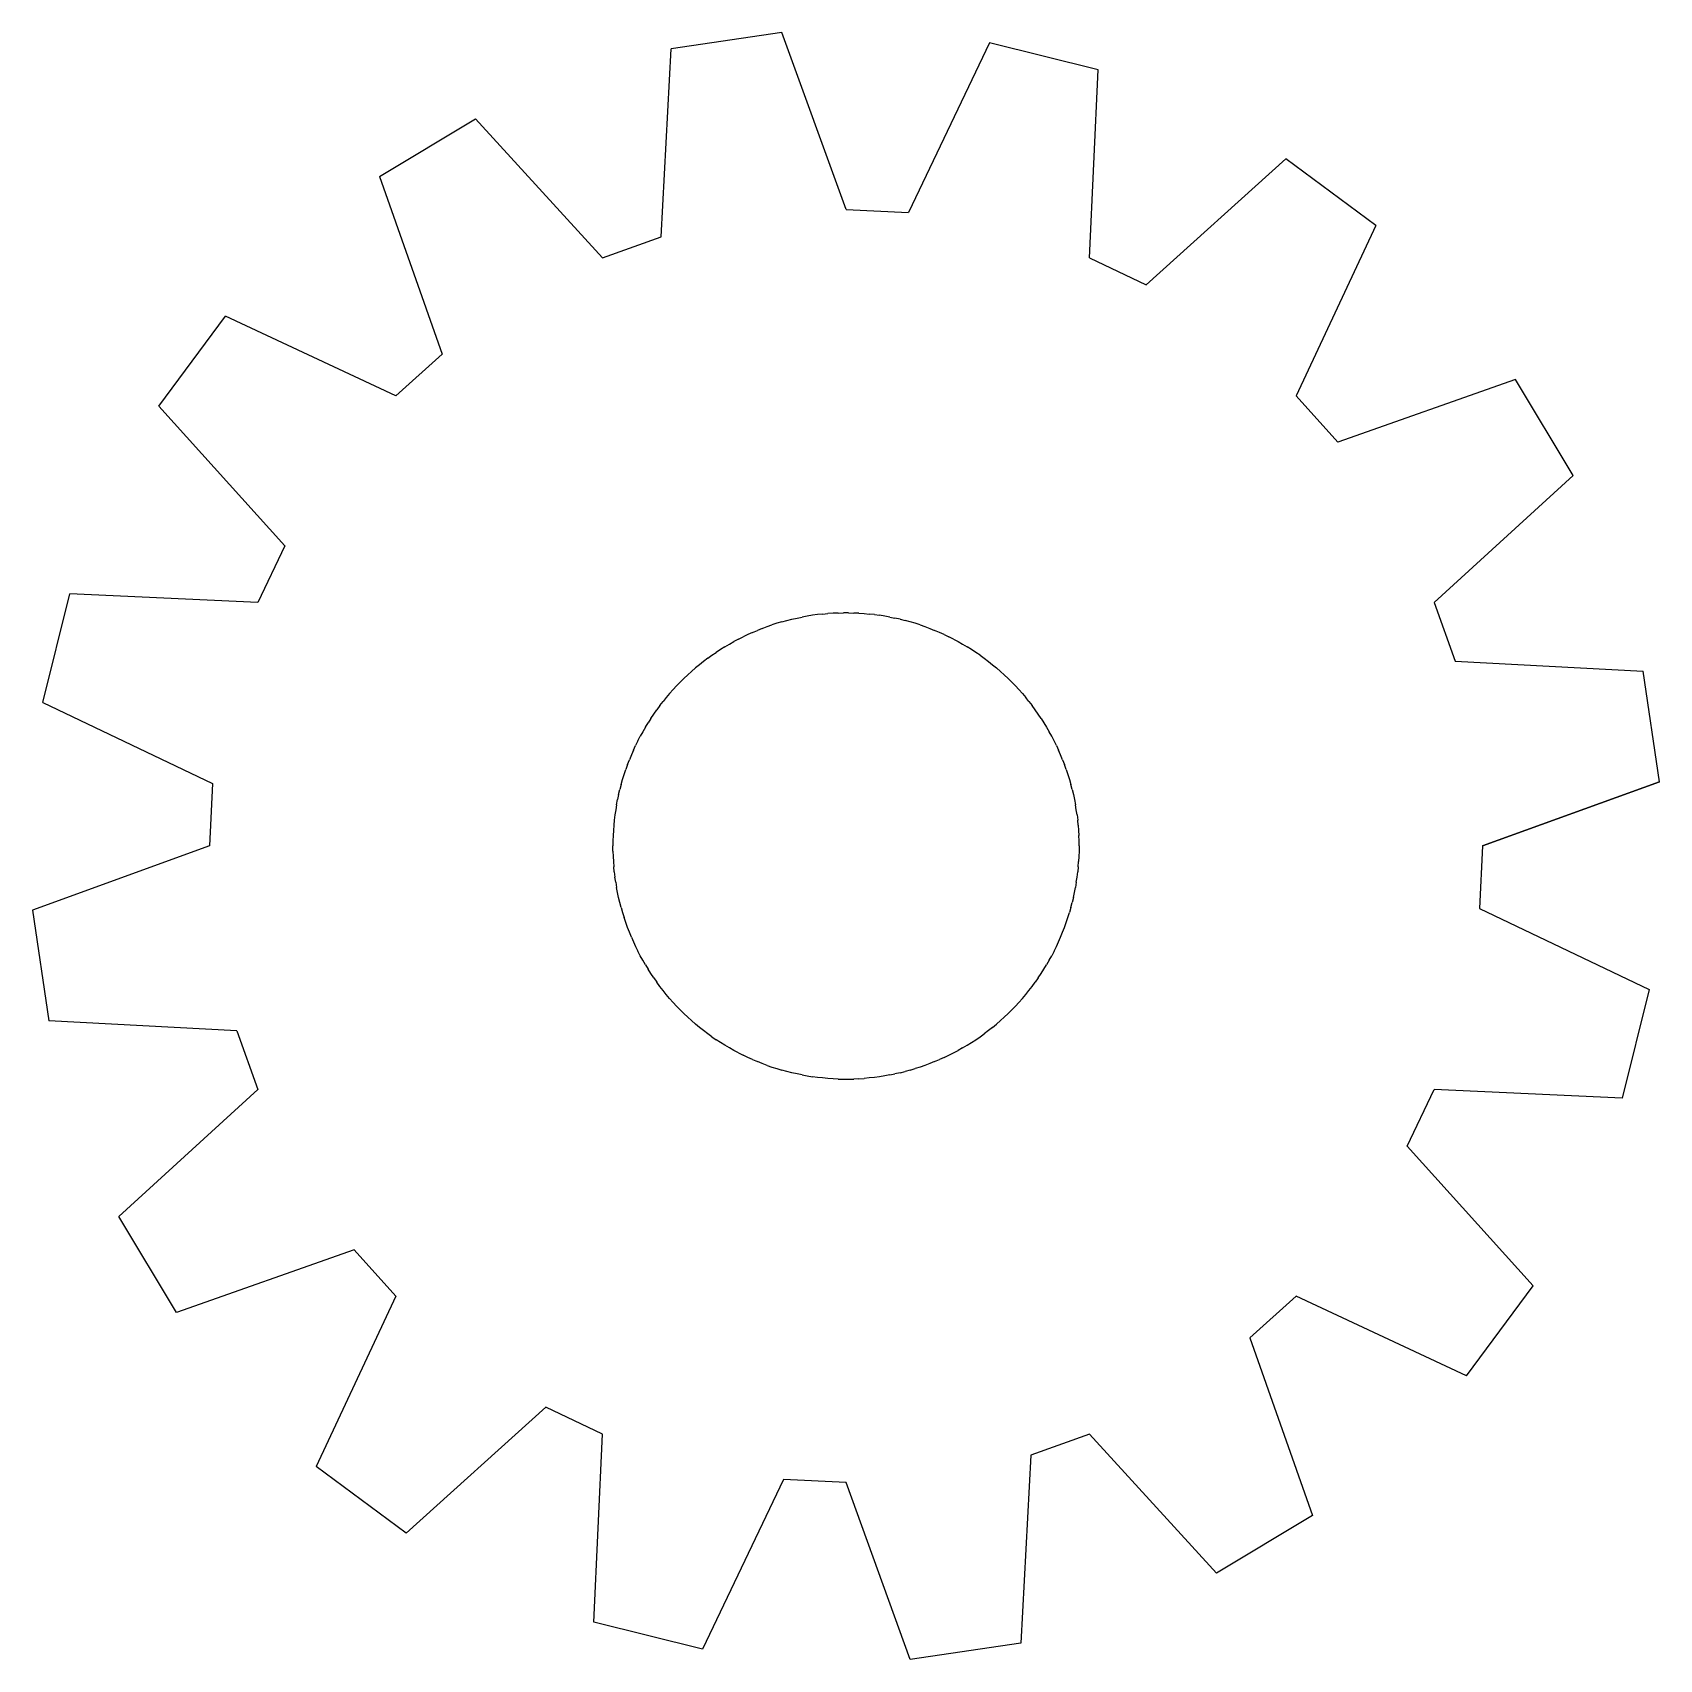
# Model space of a CAD drawing. Header units: millimetres. Extents: x 10 to 65.8, y 10 to 65.8.
import ezdxf

# ---------------------------------------------------------------- set-up
doc = ezdxf.new("R2010")
doc.units = ezdxf.units.MM
doc.layers.add('CUT', color=7, linetype='Continuous')

msp = doc.modelspace()

# ---------------------------------------------------------------- linework, layer by layer
at = {"layer": 'CUT'}
for p, q in [((35.717, 65.827), (31.913, 65.263)), ((37.914, 59.754), (35.717, 65.827)), ((42.836, 65.478), (40.054, 59.649)), ((46.566, 64.543), (42.836, 65.478)), ((31.574, 58.813), (31.913, 65.263)), ((46.271, 58.091), (46.566, 64.543)), ((21.904, 60.885), (25.202, 62.862)), ((25.202, 62.862), (29.556, 58.091)), ((48.209, 57.175), (53.01, 61.496)), ((56.098, 59.205), (53.01, 61.496)), ((21.904, 60.885), (24.059, 54.796)), ((37.914, 59.754), (40.054, 59.649)), ((56.098, 59.205), (53.357, 53.357)), ((29.556, 58.091), (31.574, 58.813)), ((46.271, 58.091), (48.209, 57.175)), ((14.332, 53.01), (16.622, 56.098)), ((22.47, 53.357), (16.622, 56.098)), ((24.059, 54.796), (22.47, 53.357)), ((60.885, 53.924), (54.796, 51.769)), ((62.862, 50.625), (60.885, 53.924)), ((54.796, 51.769), (53.357, 53.357)), ((18.653, 48.209), (14.332, 53.01)), ((62.862, 50.625), (58.091, 46.271)), ((18.653, 48.209), (17.736, 46.271)), ((10.35, 42.836), (11.284, 46.566)), ((17.736, 46.271), (11.284, 46.566)), ((36.583, 45.802), (36.408, 45.771)), ((36.759, 45.83), (36.583, 45.802)), ((36.936, 45.854), (36.759, 45.83)), ((37.113, 45.874), (36.936, 45.854)), ((37.113, 45.874), (37.29, 45.889)), ((37.468, 45.901), (37.29, 45.889)), ((37.646, 45.909), (37.468, 45.901)), ((37.646, 45.909), (37.825, 45.913)), ((38.003, 45.913), (37.825, 45.913)), ((38.003, 45.913), (38.181, 45.909)), ((38.359, 45.901), (38.181, 45.909)), ((38.359, 45.901), (38.537, 45.889)), ((38.537, 45.889), (38.714, 45.874)), ((38.892, 45.854), (38.714, 45.874)), ((38.892, 45.854), (39.068, 45.83)), ((39.244, 45.802), (39.068, 45.83)), ((39.42, 45.771), (39.244, 45.802)), ((58.091, 46.271), (58.813, 44.254)), ((34.709, 45.244), (34.546, 45.17)), ((34.709, 45.244), (34.873, 45.313)), ((35.038, 45.379), (34.873, 45.313)), ((35.038, 45.379), (35.205, 45.441)), ((35.205, 45.441), (35.374, 45.5)), ((35.543, 45.555), (35.374, 45.5)), ((35.714, 45.605), (35.543, 45.555)), ((35.714, 45.605), (35.886, 45.653)), ((35.886, 45.653), (36.059, 45.696)), ((36.059, 45.696), (36.233, 45.735)), ((36.233, 45.735), (36.408, 45.771)), ((39.42, 45.771), (39.594, 45.735)), ((39.768, 45.696), (39.594, 45.735)), ((39.768, 45.696), (39.941, 45.653)), ((40.113, 45.605), (39.941, 45.653)), ((40.284, 45.555), (40.113, 45.605)), ((40.454, 45.5), (40.284, 45.555)), ((40.454, 45.5), (40.622, 45.441)), ((40.622, 45.441), (40.789, 45.379)), ((40.789, 45.379), (40.955, 45.313)), ((41.119, 45.244), (40.955, 45.313)), ((41.281, 45.17), (41.119, 45.244)), ((33.76, 44.751), (33.609, 44.657)), ((33.76, 44.751), (33.914, 44.842)), ((33.914, 44.842), (34.069, 44.929)), ((34.226, 45.013), (34.069, 44.929)), ((34.226, 45.013), (34.385, 45.094)), ((34.546, 45.17), (34.385, 45.094)), ((41.281, 45.17), (41.442, 45.094)), ((41.601, 45.013), (41.442, 45.094)), ((41.601, 45.013), (41.758, 44.929)), ((41.758, 44.929), (41.914, 44.842)), ((41.914, 44.842), (42.067, 44.751)), ((42.218, 44.657), (42.067, 44.751)), ((32.886, 44.136), (32.749, 44.023)), ((33.026, 44.247), (32.886, 44.136)), ((33.168, 44.354), (33.026, 44.247)), ((33.168, 44.354), (33.313, 44.458)), ((33.313, 44.458), (33.46, 44.559)), ((33.609, 44.657), (33.46, 44.559)), ((42.368, 44.559), (42.218, 44.657)), ((42.514, 44.458), (42.368, 44.559)), ((42.514, 44.458), (42.659, 44.354)), ((42.659, 44.354), (42.801, 44.247)), ((42.801, 44.247), (42.941, 44.136)), ((42.941, 44.136), (43.079, 44.023)), ((58.813, 44.254), (65.263, 43.914)), ((32.352, 43.664), (32.225, 43.539)), ((32.482, 43.787), (32.352, 43.664)), ((32.614, 43.906), (32.482, 43.787)), ((32.614, 43.906), (32.749, 44.023)), ((43.214, 43.906), (43.079, 44.023)), ((43.346, 43.787), (43.214, 43.906)), ((43.346, 43.787), (43.475, 43.664)), ((43.475, 43.664), (43.602, 43.539)), ((65.827, 40.111), (65.263, 43.914)), ((31.747, 43.01), (31.635, 42.872)), ((31.862, 43.146), (31.747, 43.01)), ((31.98, 43.28), (31.862, 43.146)), ((31.98, 43.28), (32.101, 43.411)), ((32.101, 43.411), (32.225, 43.539)), ((43.726, 43.411), (43.602, 43.539)), ((43.726, 43.411), (43.847, 43.28)), ((43.847, 43.28), (43.965, 43.146)), ((43.965, 43.146), (44.08, 43.01)), ((44.192, 42.872), (44.08, 43.01)), ((10.35, 42.836), (16.179, 40.054)), ((31.219, 42.293), (31.318, 42.441)), ((31.318, 42.441), (31.421, 42.587)), ((31.526, 42.731), (31.421, 42.587)), ((31.526, 42.731), (31.635, 42.872)), ((44.192, 42.872), (44.301, 42.731)), ((44.407, 42.587), (44.301, 42.731)), ((44.509, 42.441), (44.407, 42.587)), ((44.608, 42.293), (44.509, 42.441)), ((31.03, 41.991), (30.941, 41.836)), ((31.03, 41.991), (31.123, 42.143)), ((31.219, 42.293), (31.123, 42.143)), ((44.608, 42.293), (44.704, 42.143)), ((44.704, 42.143), (44.797, 41.991)), ((44.797, 41.991), (44.886, 41.836)), ((30.62, 41.2), (30.695, 41.362)), ((30.774, 41.522), (30.695, 41.362)), ((30.774, 41.522), (30.856, 41.68)), ((30.941, 41.836), (30.856, 41.68)), ((44.972, 41.68), (44.886, 41.836)), ((45.054, 41.522), (44.972, 41.68)), ((45.132, 41.362), (45.054, 41.522)), ((45.132, 41.362), (45.207, 41.2)), ((30.417, 40.706), (30.481, 40.872)), ((30.548, 41.037), (30.481, 40.872)), ((30.62, 41.2), (30.548, 41.037)), ((45.279, 41.037), (45.207, 41.2)), ((45.347, 40.872), (45.279, 41.037)), ((45.347, 40.872), (45.411, 40.706)), ((30.198, 40.027), (30.247, 40.199)), ((30.247, 40.199), (30.3, 40.369)), ((30.3, 40.369), (30.356, 40.538)), ((30.417, 40.706), (30.356, 40.538)), ((45.471, 40.538), (45.411, 40.706)), ((45.471, 40.538), (45.528, 40.369)), ((45.528, 40.369), (45.58, 40.199)), ((45.58, 40.199), (45.629, 40.027)), ((16.179, 40.054), (16.074, 37.914)), ((30.111, 39.681), (30.074, 39.507)), ((30.111, 39.681), (30.153, 39.855)), ((30.198, 40.027), (30.153, 39.855)), ((45.675, 39.855), (45.629, 40.027)), ((45.675, 39.855), (45.716, 39.681)), ((45.716, 39.681), (45.753, 39.507)), ((59.754, 37.914), (65.827, 40.111)), ((59.754, 37.914), (65.827, 40.111)), ((65.827, 40.111), (59.754, 37.914)), ((30.011, 39.156), (29.985, 38.98)), ((30.04, 39.332), (30.011, 39.156)), ((30.04, 39.332), (30.074, 39.507)), ((45.753, 39.507), (45.787, 39.332)), ((45.817, 39.156), (45.787, 39.332)), ((45.842, 38.98), (45.817, 39.156)), ((29.945, 38.626), (29.932, 38.448)), ((29.963, 38.803), (29.945, 38.626)), ((29.985, 38.98), (29.963, 38.803)), ((45.842, 38.98), (45.864, 38.803)), ((45.882, 38.626), (45.864, 38.803)), ((45.882, 38.626), (45.896, 38.448)), ((29.916, 38.092), (29.914, 37.914)), ((29.922, 38.27), (29.916, 38.092)), ((29.932, 38.448), (29.922, 38.27)), ((45.896, 38.448), (45.906, 38.27)), ((45.912, 38.092), (45.906, 38.27)), ((45.914, 37.914), (45.912, 38.092)), ((16.074, 37.914), (10, 35.717)), ((29.916, 37.735), (29.914, 37.914)), ((29.916, 37.735), (29.922, 37.557)), ((29.922, 37.557), (29.932, 37.379)), ((45.906, 37.557), (45.896, 37.379)), ((45.912, 37.735), (45.906, 37.557)), ((45.914, 37.914), (45.912, 37.735)), ((59.754, 37.914), (59.649, 35.773)), ((59.754, 37.914), (59.754, 37.914)), ((29.932, 37.379), (29.945, 37.202)), ((29.963, 37.024), (29.945, 37.202)), ((29.963, 37.024), (29.985, 36.847)), ((30.011, 36.671), (29.985, 36.847)), ((45.817, 36.671), (45.842, 36.847)), ((45.842, 36.847), (45.864, 37.024)), ((45.882, 37.202), (45.864, 37.024)), ((45.882, 37.202), (45.896, 37.379)), ((30.011, 36.671), (30.04, 36.495)), ((30.074, 36.32), (30.04, 36.495)), ((30.111, 36.146), (30.074, 36.32)), ((45.716, 36.146), (45.753, 36.32)), ((45.753, 36.32), (45.787, 36.495)), ((45.817, 36.671), (45.787, 36.495)), ((30.153, 35.973), (30.111, 36.146)), ((30.198, 35.8), (30.153, 35.973)), ((30.198, 35.8), (30.247, 35.629)), ((45.629, 35.8), (45.58, 35.629)), ((45.629, 35.8), (45.675, 35.973)), ((45.716, 36.146), (45.675, 35.973)), ((59.649, 35.773), (65.478, 32.991)), ((10, 35.717), (10.564, 31.913)), ((30.247, 35.629), (30.3, 35.459)), ((30.356, 35.289), (30.3, 35.459)), ((30.417, 35.122), (30.356, 35.289)), ((45.411, 35.122), (45.471, 35.289)), ((45.471, 35.289), (45.528, 35.459)), ((45.528, 35.459), (45.58, 35.629)), ((30.481, 34.955), (30.417, 35.122)), ((30.548, 34.791), (30.481, 34.955)), ((30.548, 34.791), (30.62, 34.627)), ((30.62, 34.627), (30.695, 34.466)), ((45.132, 34.466), (45.207, 34.627)), ((45.207, 34.627), (45.279, 34.791)), ((45.279, 34.791), (45.347, 34.955)), ((45.347, 34.955), (45.411, 35.122)), ((30.695, 34.466), (30.774, 34.306)), ((30.856, 34.147), (30.774, 34.306)), ((30.941, 33.991), (30.856, 34.147)), ((44.886, 33.991), (44.972, 34.147)), ((45.054, 34.306), (44.972, 34.147)), ((45.054, 34.306), (45.132, 34.466)), ((31.03, 33.837), (30.941, 33.991)), ((31.03, 33.837), (31.123, 33.684)), ((31.219, 33.534), (31.123, 33.684)), ((31.318, 33.386), (31.219, 33.534)), ((44.509, 33.386), (44.608, 33.534)), ((44.608, 33.534), (44.704, 33.684)), ((44.704, 33.684), (44.797, 33.837)), ((44.886, 33.991), (44.797, 33.837)), ((31.318, 33.386), (31.421, 33.24)), ((31.526, 33.097), (31.421, 33.24)), ((31.635, 32.956), (31.526, 33.097)), ((31.747, 32.817), (31.635, 32.956)), ((44.08, 32.817), (44.192, 32.956)), ((44.192, 32.956), (44.301, 33.097)), ((44.301, 33.097), (44.407, 33.24)), ((44.509, 33.386), (44.407, 33.24)), ((65.478, 32.991), (64.543, 29.261)), ((31.862, 32.681), (31.747, 32.817)), ((31.862, 32.681), (31.98, 32.547)), ((32.101, 32.417), (31.98, 32.547)), ((32.101, 32.417), (32.225, 32.288)), ((43.726, 32.417), (43.602, 32.288)), ((43.726, 32.417), (43.847, 32.547)), ((43.847, 32.547), (43.965, 32.681)), ((43.965, 32.681), (44.08, 32.817)), ((17.014, 31.574), (10.564, 31.913)), ((32.352, 32.163), (32.225, 32.288)), ((32.352, 32.163), (32.482, 32.041)), ((32.614, 31.921), (32.482, 32.041)), ((32.749, 31.804), (32.614, 31.921)), ((43.079, 31.804), (43.214, 31.921)), ((43.214, 31.921), (43.346, 32.041)), ((43.346, 32.041), (43.475, 32.163)), ((43.602, 32.288), (43.475, 32.163)), ((17.014, 31.574), (17.736, 29.556)), ((32.886, 31.691), (32.749, 31.804)), ((33.026, 31.58), (32.886, 31.691)), ((33.168, 31.473), (33.026, 31.58)), ((33.313, 31.369), (33.168, 31.473)), ((33.313, 31.369), (33.46, 31.268)), ((33.609, 31.171), (33.46, 31.268)), ((42.218, 31.171), (42.368, 31.268)), ((42.368, 31.268), (42.514, 31.369)), ((42.514, 31.369), (42.659, 31.473)), ((42.801, 31.58), (42.659, 31.473)), ((42.941, 31.691), (42.801, 31.58)), ((42.941, 31.691), (43.079, 31.804)), ((33.76, 31.076), (33.609, 31.171)), ((33.914, 30.985), (33.76, 31.076)), ((34.069, 30.898), (33.914, 30.985)), ((34.226, 30.814), (34.069, 30.898)), ((34.226, 30.814), (34.385, 30.734)), ((34.546, 30.657), (34.385, 30.734)), ((41.281, 30.657), (41.442, 30.734)), ((41.442, 30.734), (41.601, 30.814)), ((41.601, 30.814), (41.758, 30.898)), ((41.914, 30.985), (41.758, 30.898)), ((41.914, 30.985), (42.067, 31.076)), ((42.067, 31.076), (42.218, 31.171)), ((34.709, 30.584), (34.546, 30.657)), ((34.709, 30.584), (34.873, 30.514)), ((35.038, 30.448), (34.873, 30.514)), ((35.205, 30.386), (35.038, 30.448)), ((35.205, 30.386), (35.374, 30.328)), ((35.374, 30.328), (35.543, 30.273)), ((35.543, 30.273), (35.714, 30.222)), ((35.886, 30.175), (35.714, 30.222)), ((36.059, 30.132), (35.886, 30.175)), ((39.768, 30.132), (39.941, 30.175)), ((40.113, 30.222), (39.941, 30.175)), ((40.113, 30.222), (40.284, 30.273)), ((40.454, 30.328), (40.284, 30.273)), ((40.622, 30.386), (40.454, 30.328)), ((40.789, 30.448), (40.622, 30.386)), ((40.955, 30.514), (40.789, 30.448)), ((40.955, 30.514), (41.119, 30.584)), ((41.281, 30.657), (41.119, 30.584)), ((36.233, 30.092), (36.059, 30.132)), ((36.408, 30.057), (36.233, 30.092)), ((36.408, 30.057), (36.583, 30.025)), ((36.583, 30.025), (36.759, 29.997)), ((36.936, 29.974), (36.759, 29.997)), ((37.113, 29.954), (36.936, 29.974)), ((37.29, 29.938), (37.113, 29.954)), ((37.468, 29.926), (37.29, 29.938)), ((37.646, 29.918), (37.468, 29.926)), ((37.646, 29.918), (37.825, 29.914)), ((37.825, 29.914), (38.003, 29.914)), ((38.003, 29.914), (38.181, 29.918)), ((38.359, 29.926), (38.181, 29.918)), ((38.359, 29.926), (38.537, 29.938)), ((38.714, 29.954), (38.537, 29.938)), ((38.892, 29.974), (38.714, 29.954)), ((39.068, 29.997), (38.892, 29.974)), ((39.244, 30.025), (39.068, 29.997)), ((39.42, 30.057), (39.244, 30.025)), ((39.42, 30.057), (39.594, 30.092)), ((39.768, 30.132), (39.594, 30.092)), ((17.736, 29.556), (12.966, 25.202)), ((57.175, 27.618), (58.091, 29.556)), ((64.543, 29.261), (58.091, 29.556)), ((61.496, 22.818), (57.175, 27.618)), ((14.942, 21.904), (12.966, 25.202)), ((21.031, 24.059), (14.942, 21.904)), ((21.031, 24.059), (22.47, 22.47)), ((22.47, 22.47), (19.729, 16.622)), ((53.357, 22.47), (51.769, 21.031)), ((59.205, 19.729), (53.357, 22.47)), ((59.205, 19.729), (61.496, 22.818)), ((51.769, 21.031), (53.924, 14.942)), ((27.618, 18.653), (22.818, 14.332)), ((29.556, 17.736), (27.618, 18.653)), ((29.261, 11.284), (29.556, 17.736)), ((46.271, 17.736), (44.254, 17.014)), ((46.271, 17.736), (50.625, 12.966)), ((44.254, 17.014), (43.914, 10.564)), ((22.818, 14.332), (19.729, 16.622)), ((35.773, 16.179), (32.991, 10.35)), ((37.914, 16.074), (35.773, 16.179)), ((40.111, 10), (37.914, 16.074)), ((53.924, 14.942), (50.625, 12.966)), ((32.991, 10.35), (29.261, 11.284)), ((43.914, 10.564), (40.111, 10))]:
    msp.add_line(p, q, dxfattribs=at)

doc.saveas('drawing.dxf')
